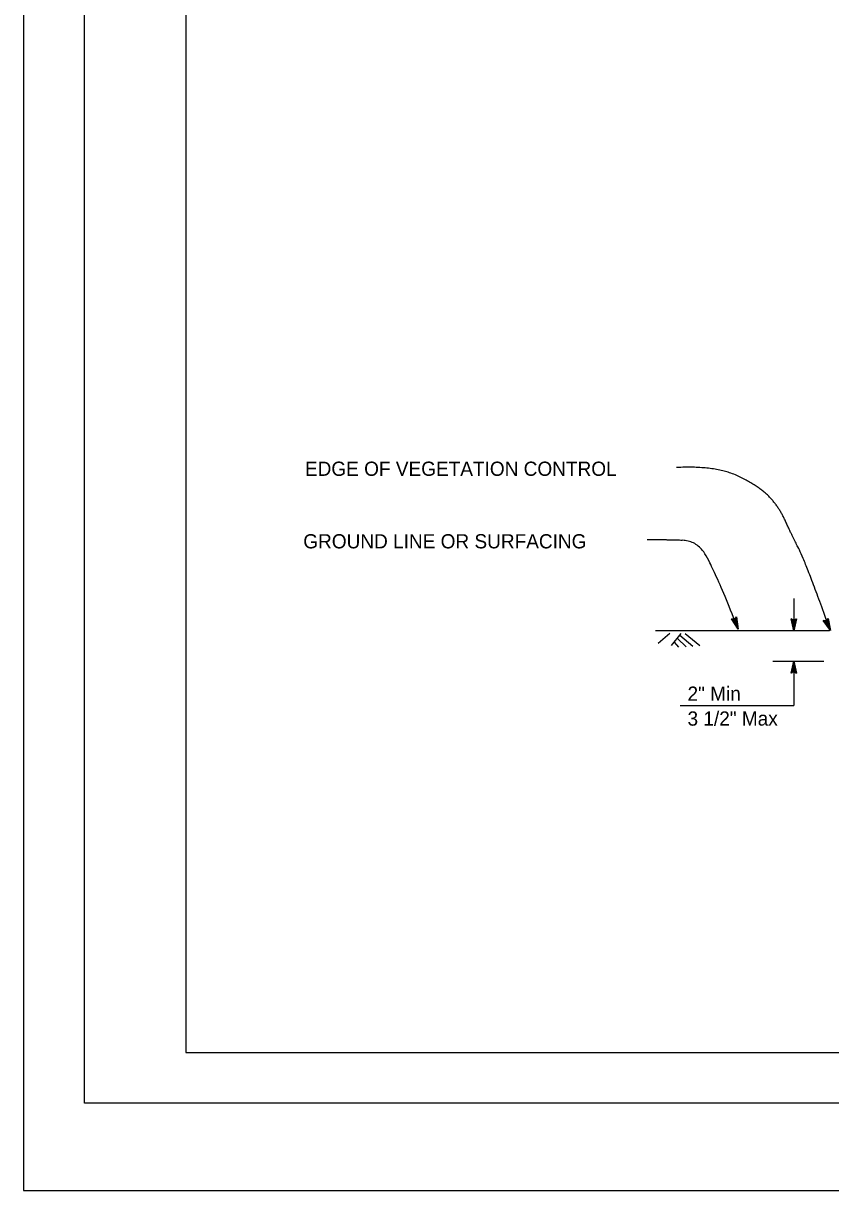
# Model space of a CAD drawing. Extents: x -893 to 867, y -474 to 712.
# Drawn here: x -893 to -496, y -474 to 101 of the extents above; entities that cross this region are included whole.
import ezdxf

# ---------------------------------------------------------------- set-up
doc = ezdxf.new("R2010")
doc.units = 0
for name, color, linetype in [('10 Sheet Format', 7, 'Continuous'), ('56 Stage 3 Anno', 7, 'Continuous'), ('57 Undefined', 7, 'Continuous'), ('60 Nongeo Data', 7, 'Continuous')]:
    doc.layers.add(name, color=color, linetype=linetype)

msp = doc.modelspace()

# ---------------------------------------------------------------- linework, layer by layer
at = {"layer": '10 Sheet Format'}
for p, q in [((-813.45, 643.96), (-813.45, -406.04)), ((-813.45, -406.04), (811.55, -406.04))]:
    msp.add_line(p, q, dxfattribs=at)
for points in [[(-893.46, -474.04), (866.54, -474.04), (866.54, 711.96), (-893.46, 711.96)], [(-863.43, 668.96), (836.57, 668.96), (836.57, -431.04), (-863.43, -431.04)], [(-863.43, 668.96), (836.57, 668.96), (836.57, -431.04), (-863.43, -431.04)]]:
    msp.add_lwpolyline(points, close=True, dxfattribs=at)
at = {"layer": '56 Stage 3 Anno'}
for p, q in [((-514.18, -182.54), (-514.18, -198.41)), ((-524.5, -213.41), (-499.51, -213.41)), ((-514.18, -213.41), (-514.18, -235.18)), ((-570.14, -235.18), (-514.18, -235.18))]:
    msp.add_line(p, q, dxfattribs=at)
for points in [[(-512.87, -192.51), (-514.18, -198.41), (-515.49, -192.5), (-515.14, -192.72), (-514.19, -197.04), (-513.22, -192.71), (-513.56, -192.92), (-514.18, -195.69), (-514.8, -192.93), (-514.45, -193.14), (-514.18, -194.33), (-513.91, -193.13), (-514.18, -193.29), (-515.49, -192.5), (-514.18, -193.29)], [(-515.5, -219.32), (-514.18, -213.41), (-512.88, -219.32), (-513.22, -219.11), (-514.18, -214.78), (-515.15, -219.11), (-514.8, -218.9), (-514.19, -216.13), (-513.57, -218.9), (-513.92, -218.69), (-514.19, -217.49), (-514.46, -218.69), (-514.18, -218.53), (-512.88, -219.32), (-514.18, -218.53)]]:
    msp.add_lwpolyline(points, close=True, dxfattribs=at)
at = {"layer": '60 Nongeo Data'}
for p, q in [((-496.69, -198.41), (-582.31, -198.41)), ((-575.3, -199.7), (-581, -204.77)), ((-569.89, -199.74), (-574.59, -205.72)), ((-570.36, -200.63), (-563.91, -205.94)), ((-567.7, -199.76), (-560.49, -205.69)), ((-573.09, -204), (-571.03, -206.53)), ((-571.53, -202.28), (-567.13, -206.29))]:
    msp.add_line(p, q, dxfattribs=at)
for points in [[(-542.51, -191.64), (-541.56, -197.62), (-544.95, -192.61), (-544.55, -192.68), (-542.06, -196.35), (-542.76, -191.96), (-543.01, -192.29), (-542.56, -195.09), (-544.15, -192.74), (-543.75, -192.81), (-543.06, -193.82), (-543.25, -192.61), (-543.45, -192.86), (-544.95, -192.61), (-543.45, -192.86)], [(-497.32, -192.34), (-496.23, -198.29), (-499.74, -193.37), (-499.34, -193.43), (-496.76, -197.04), (-497.56, -192.67), (-497.8, -193), (-497.29, -195.79), (-498.93, -193.48), (-498.53, -193.54), (-497.82, -194.54), (-498.04, -193.33), (-498.23, -193.58), (-499.74, -193.37), (-498.23, -193.58)]]:
    msp.add_lwpolyline(points, close=True, dxfattribs=at)
for points in [[(-496.23, -198.29), (-508.48, -164.24), (-515.7, -150.46), (-521.08, -138.21), (-530.2, -128.14), (-551.78, -117.11), (-571.93, -118.07)], [(-541.56, -197.62), (-554.63, -164.71), (-562.91, -154.04), (-574.68, -153.82), (-581.65, -153.6), (-586.44, -153.6)]]:
    msp.add_open_spline(points, degree=2, dxfattribs=at)

# ---------------------------------------------------------------- texts
at = {"layer": '57 Undefined'}
for s, p in [('EDGE OF VEGETATION CONTROL', (-754.85, -122.17)), ('GROUND LINE OR SURFACING', (-755.67, -157.88)), ('2" Min', (-566.54, -232.89)), ('3 1/2" Max', (-566.54, -245.14))]:
    msp.add_text(s, height=7, dxfattribs=at).set_placement(p)

doc.saveas('drawing.dxf')
